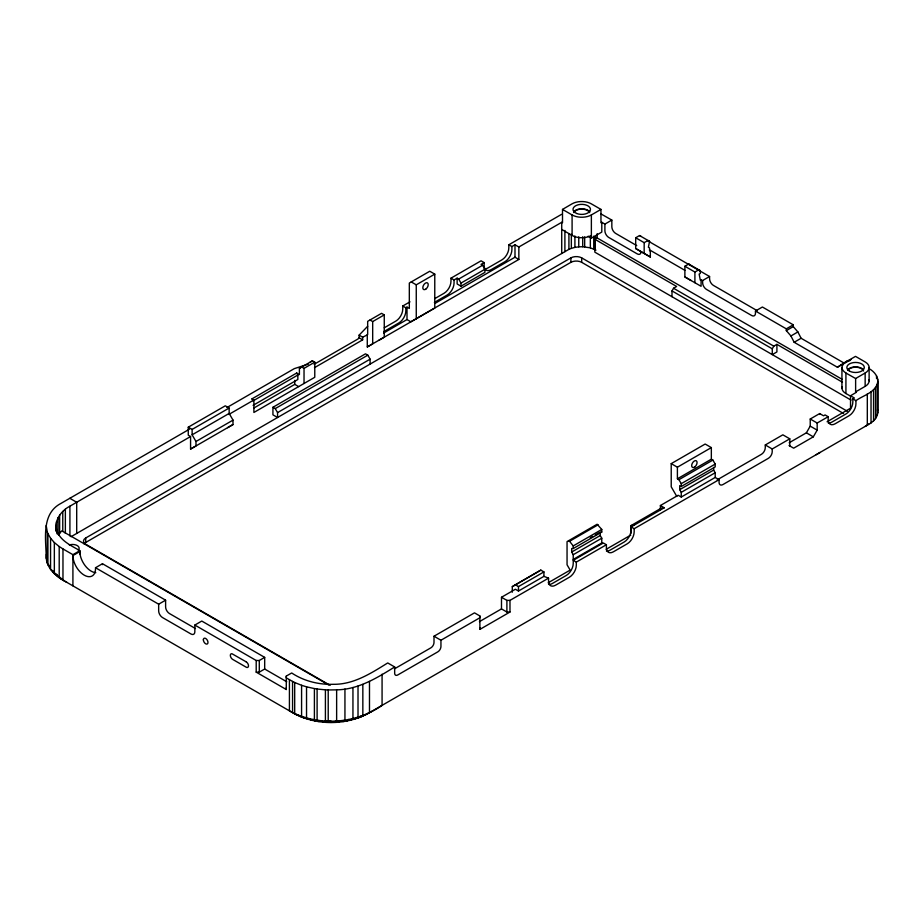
<?xml version="1.0" encoding="UTF-8"?>
<svg xmlns="http://www.w3.org/2000/svg" width="924" height="924" viewBox="0 0 924 924"><rect width="100%" height="100%" fill="white"/><g stroke="black" fill="none" stroke-linecap="round" stroke-linejoin="round"><path stroke-width="1.39" d="M66.817 582.316C57.427 577.396 47.424 569.692 46.269 558.362C46.073 539.824 40.714 513.848 61.042 503.361L189.547 429.129M47.297 563.19L47.297 532.016L46.2 525.56M47.921 564.772L47.921 533.598L47.297 532.016M47.921 533.598L50.554 538.218L50.554 569.392L53.569 571.321M54.343 573.735L54.343 542.561L50.554 538.218M56.017 531.184C54.262 520.639 60.776 510.903 69.912 506.19L190.575 436.532L188.265 435.204L188.265 427.188L225.294 405.809L229.152 408.038L229.152 413.432L233.01 420.12L232.998 424.566L190.575 449.064L190.575 436.532M56.537 531.369L56.537 521.54M56.93 533.714L56.017 525.56M58.062 534.465L58.062 517.613M59.205 577.708L59.205 546.534L54.343 542.561M58.582 535.019L59.633 533.333L59.633 515.084M62.774 531.312L62.774 511.48M869.022 368.595C873.758 371.217 878.123 375.918 877.8 381.681L877.8 412.855C877.095 418.641 872.21 422.672 867.313 425.167L367.648 713.686C345.287 725.49 316.724 725.49 294.363 713.686L62.971 580.122L62.971 548.948L59.205 546.534M65.361 533.333L65.361 509.239M69.912 535.943L69.912 506.19M72.915 585.851L72.915 554.677L79.857 550.669C71.287 545.622 60.58 541.014 56.93 530.907M76.704 533.448L76.704 502.275L69.808 498.29M79.857 554.238L79.857 550.669M190.575 449.064L195.98 445.946L195.98 441.487L192.123 434.811L192.123 429.417L229.152 408.038M312.451 360.822L299.399 368.364L299.399 374.601L296.696 373.03L251.963 398.879L253.892 399.988L253.892 412.474L314.772 377.281L314.772 362.162L312.451 360.822L310.141 362.162M256.202 672.141L256.202 660.498L194.837 625.063L201.778 621.055L264.691 657.38L264.68 669.022L259.286 672.141L256.202 672.141L286.278 689.512L286.278 676.091L291.684 672.972C303.927 681.127 318.722 684.765 333.356 684.303C353.638 684.615 371.171 673.215 387.722 662.947L394.663 666.955L394.663 673.192A4.366 2.518 -60 0 0 397.747 674.97L437.861 651.824A4.366 2.518 -60 0 0 440.944 646.477L440.944 640.24L434.003 636.232L434.003 642.469A4.366 2.518 -60 0 1 430.919 647.805L394.456 668.861M259.286 672.141L259.286 660.498L264.691 657.38M289.42 679.66L289.42 710.833C317.948 726.657 355.428 724.035 382.074 705.37L382.074 674.197M292.562 712.612L292.562 681.438L286.278 677.87L286.278 676.091M294.687 713.674L294.687 682.501L292.562 681.438M253.754 408.085L294.768 384.372L294.768 380.376M301.582 716.47L301.582 685.296L294.687 682.501M306.537 718.006L306.537 686.832L301.582 685.296M314.403 719.75L314.403 688.576L306.537 686.832M317.105 720.189L317.105 689.015L314.403 688.576M325.41 721.02L325.41 689.847L317.105 689.015M330.515 721.113L328.216 721.136L328.216 689.962L325.41 689.847M336.636 721.02L336.636 689.847C358.2 689.535 376.957 677.997 394.663 666.955M344.941 720.189L344.941 689.015M352.945 687.491L352.945 718.664L350.831 720.177M354.527 719.184L358.015 717.278L358.015 686.105M362.843 715.603L362.843 684.43M369.484 712.612L369.484 681.438M367.671 326.264L359.124 335.146L362.658 337.179L367.66 334.742L367.671 321.344L381.554 313.328L384.257 314.899L384.257 337.168L378.852 340.275M409.979 301.848L402.76 306.006L402.76 309.101A9.818 5.671 -60 0 1 395.818 321.125L384.245 327.801M367.278 334.511L367.278 346.95L434.765 308.085L434.777 274.139L429.764 271.24L409.32 283.044L409.32 308.466L406.999 307.126L405.844 307.784L405.844 310.88A9.818 5.671 -60 0 1 398.902 322.903L385.019 330.919A9.818 5.671 -60 0 1 383.668 331.554M416.262 318.78L416.262 284.823L434.777 274.139M641.071 251.651A5.452 3.153 60 0 1 637.214 253.881L608.754 237.445A5.452 3.153 60 0 1 604.897 230.769L604.897 224.093L601.79 222.291L600.958 222.776L600.958 209.413L591.325 203.846A13.641 7.877 0 0 0 572.095 203.811L562.508 209.413L562.508 222.776L561.723 222.314L518.849 246.997L514.991 244.779L511.908 246.558L511.908 249.642A9.818 5.671 -60 0 1 504.966 261.665L491.083 269.681A9.818 5.671 -60 0 1 484.141 265.673L484.141 262.589L481.058 260.811L450.97 278.17L450.97 281.266A9.818 5.671 -60 0 1 444.028 293.289L434.765 298.637M457.137 278.17L457.137 283.968L460.995 286.197L460.995 283.079L458.685 279.071L457.137 278.17L454.054 279.96L454.054 283.044A9.818 5.671 -60 0 1 447.112 295.068L434.384 302.414M713.663 467.371L713.663 470.073L715.199 472.742L715.199 477.442L719.057 479.672L634.176 528.713L634.176 531.797A9.818 5.671 -60 0 1 627.223 543.82L613.34 551.836A9.818 5.671 -60 0 1 606.398 547.828L606.398 544.744L576.322 562.104L576.322 565.199A9.818 5.671 -60 0 1 569.38 577.223L555.486 585.239A9.818 5.671 -60 0 1 548.544 581.231L548.544 578.147L509.979 600.381L509.979 612.023L479.891 629.394L479.891 615.973L474.497 612.855L434.003 636.232M509.979 612.023L506.895 612.023L501.489 608.904L501.501 597.262L515.384 589.246L518.468 591.037L543.913 576.357L543.924 571.91L540.84 570.108L512.289 586.636L512.289 592.215M506.895 612.023L506.895 600.381L501.501 597.262M561.573 214.345L508.824 244.779L508.824 247.863A9.818 5.671 -60 0 1 501.882 259.887L487.999 267.902A9.818 5.671 -60 0 1 484.141 268.78M71.044 536.705L564.899 251.663L564.899 230.446M564.899 251.663L568.918 249.353L568.918 233.795M568.918 249.353L571.344 248.36L571.344 234.222M606.398 544.744L603.314 542.966L574 559.886L573.226 559.447L573.226 554.7L571.69 552.032L571.69 548.544L573.226 548.544L601.767 532.062L601.767 529.452L597.135 524.243L567.047 541.603L567.059 564.783L570.143 570.108L548.151 582.79M574 559.886L573.238 560.325L573.238 563.421A9.818 5.671 -60 0 1 566.297 575.444L552.402 583.46A9.818 5.671 -60 0 1 548.544 584.338M571.344 248.36L574.913 247.389L574.913 235.99M574.913 247.389L578.759 246.835L578.759 236.856M595.945 250.138L590.344 247.828L582.709 246.72L582.709 236.74M584.673 246.835L584.673 236.856M590.344 247.828L590.344 236.428M588.138 236.232L591.372 238.103L591.372 214.946L600.958 209.413M593.739 248.995L593.739 236.174M597.17 233.668L597.147 237.907L594.837 239.247L594.837 252.16L851.016 400.069M595.044 249.653L595.044 236.74L842.111 379.302M602.54 543.439L601.767 542.966L601.767 538.218L600.23 535.55L600.23 532.062L601.767 532.062M600.75 213.791L611.838 220.085L611.838 226.761A5.452 3.153 60 0 0 615.696 233.437L636.728 245.588M631.08 533.252L631.08 525.571L661.168 508.2L664.252 507.784L660.394 505.52L678.181 495.264L681.265 497.043L715.199 477.442M664.252 507.784L631.08 526.923L631.08 530.018A9.818 5.671 -60 0 1 624.139 542.042L610.256 550.057A9.818 5.671 -60 0 1 606.398 550.935M639.547 235.551L649.56 241.349L648.394 247.251L649.549 247.921L649.549 250.774L650.323 250.335L650.323 256.999L635.689 248.533L635.7 237.768L639.547 235.551L641.083 236.44M650.323 256.999L644.167 253.43L644.178 242.677L635.7 237.768M660.394 509.678L660.394 505.52M672.002 296.719L672.002 290.921L673.538 288.253L676.634 286.475L594.837 239.247M694.906 282.732L694.906 272.037L684.88 266.251L684.88 276.946L691.06 280.515M694.906 272.037L698.763 269.82L700.311 270.709L700.311 273.458L699.145 274.116L700.311 280.134L702.633 280.515L709.574 276.507L709.574 278.736A5.452 3.153 60 0 0 713.432 285.412L757.334 310.764M701.085 279.683L701.085 286.301L684.88 276.946M719.057 479.672L719.057 482.34A5.452 3.153 -60 0 0 722.914 484.569L768.364 458.327A5.452 3.153 -60 0 0 772.221 451.651L772.221 448.983L789.789 438.831L782.847 434.823L765.28 444.964L765.28 447.643A5.452 3.153 -60 0 1 761.422 454.319L717.197 479.856M755.462 311.018L786.312 328.84L786.312 330.619L790.932 335.966L794.155 342.273L837.41 367.244L844.363 363.236L801.108 338.265L797.886 331.947L793.266 326.611L793.266 324.821L762.404 307.011L755.462 311.018L755.462 313.248A5.452 3.153 60 0 1 751.605 315.477L706.49 289.42A5.452 3.153 60 0 1 702.633 282.744L702.633 280.515M776.911 344.363L773.815 346.154L772.279 348.822L772.279 354.608L776.911 351.94L776.911 344.363L842.445 382.201M841.937 387.964L841.937 367.475M850.565 396.153L845.922 393.532L845.922 373.042L855.624 378.517L865.153 373.007A13.56 7.831 0 0 0 865.153 361.942L855.509 356.375L845.922 361.908M855.624 378.517L855.624 391.88L856.375 392.296L850.542 395.749L850.53 408.223L827.084 421.76M855.624 391.88L865.153 386.371L865.153 373.007M869.126 380.838L869.126 367.475M518.468 591.037L518.48 586.59L543.924 571.91M681.265 497.043L681.254 492.342L679.717 489.674L679.717 485.62L681.254 486.498L681.254 483.679L678.944 479.683L677.408 478.794L677.396 467.209L671.217 463.64L705.162 444.04L711.341 447.597L711.341 459.193L677.408 478.794M877.8 381.681C876.125 392.423 863.432 395.195 855.936 400.646L855.936 403.765A9.818 5.671 -60 0 1 848.994 415.788L835.111 423.804A9.818 5.671 -60 0 1 828.17 419.796L828.17 416.712L825.086 414.922L823.538 415.812L819.68 413.559L810.233 419.011L810.233 426.137L806.375 432.825L789.165 442.758M828.17 416.712L817.174 423.019L817.174 430.145L813.316 436.833L793.658 448.186L789.027 445.507M819.68 414.449L819.68 413.559M46.408 554.111L46.269 558.362M335.066 722.36L335.493 721.02L339.212 720.766M339.108 722.083L339.951 720.708M59.633 533.333L61.781 530.861L328.598 684.915M343.104 721.621L344.363 720.212M359.124 335.146L359.124 337.814L358.027 338.958L314.114 364.31M347.02 720.986L348.683 719.507M837.41 367.244L847.574 360.637L849.884 360.637M358.085 718.04L364.46 714.876M361.457 716.735L364.645 714.806M540.84 570.108L512.289 586.636M364.657 715.28L371.39 711.48M816.25 454.689L820.073 452.437M369.981 320.004L372.684 321.575L384.257 314.899M226.969 407.519L294.329 368.618L308.42 364.091M299.399 368.364L301.709 367.024L304.031 368.364L314.772 362.162M484.141 262.589L481.058 264.368L482.594 265.257L484.904 269.265L484.904 272.384L460.995 286.197M458.685 279.071L482.594 265.257M192.123 434.811L229.152 413.432M228.794 414.472L253.892 399.988M296.696 373.03L297.851 375.04L253.107 400.866L251.963 398.879M314.46 367.683L362.658 339.859L362.658 337.179M460.995 283.079L484.904 269.265M253.118 405.324L297.851 379.498L297.851 375.04M383.61 333.067L406.999 319.565L410.857 321.795L518.849 259.448L518.849 246.997M435.25 303.257L514.991 257.219L518.849 259.448M195.98 441.487L233.01 420.12M272.927 407.276L275.237 408.604L277.558 412.612L277.558 417.509L272.927 414.841L272.927 407.276L365.488 353.834L367.81 355.163L370.12 359.17L370.131 364.079M275.237 408.604L367.81 355.163M277.558 412.612L370.12 359.17M604.897 224.093L611.838 220.085M591.372 238.103L601.79 232.097L601.79 222.291M330.157 685.365L85.713 544.236A7.635 4.412 0 0 1 85.713 537.999L570.893 257.877A7.635 4.412 0 0 1 581.693 257.877L847.343 411.249M84.061 543.878A7.635 4.412 0 0 1 85.713 542.457L570.893 262.335A7.635 4.412 0 0 1 581.693 262.335L843.6 413.536M644.178 242.677L648.024 240.459L649.56 241.349M95.796 572.672A15.985 9.228 60 0 1 79.857 551.559L72.915 555.567A15.985 9.228 60 0 0 84.211 575.155A15.985 9.228 60 0 0 95.519 568.63L95.519 567.74L102.46 563.721L165.604 600.184L165.604 606.86A5.452 3.153 60 0 0 169.462 613.548L195.449 628.551M684.88 266.251L688.738 264.033L700.311 270.709M95.519 567.74L158.662 604.192L165.604 600.184M786.312 328.84L793.266 324.821M786.312 330.619L793.266 326.611M790.932 335.966L797.886 331.947M794.155 342.273L801.108 338.265M845.241 362.866L851.039 359.517M677.396 467.209L711.341 447.597M568.595 540.713L569.565 541.279L598.105 524.797M678.944 479.683L712.878 460.071L715.199 464.079L715.199 466.909L681.254 486.498M573.226 548.544L573.226 545.922L601.767 529.452M681.254 483.679L715.199 464.079M590.297 537.791L592.781 536.359M595.264 534.927L598.983 532.778M571.69 552.032L600.23 535.55M679.717 489.674L713.663 470.073M573.226 554.7L601.767 538.218M681.254 492.342L715.199 472.742M573.226 559.447L601.767 542.966M828.17 422.903A9.818 5.671 -60 0 0 832.027 422.025L845.91 414.01A9.818 5.671 -60 0 0 852.852 401.986L852.852 398.891L854.388 398.001L850.542 395.749M440.944 640.24L479.891 617.752L479.891 615.973M479.406 621.656L501.489 608.904M606.086 549.353L630.769 535.1M367.278 346.95L372.684 343.844L372.684 321.575M227.593 427.673L232.998 424.566M358.015 717.278L360.903 716.25M631.08 525.571L634.164 525.155M578.759 246.835L582.709 246.72M328.216 689.962L336.636 689.847M840.621 364.645L842.931 364.645M506.895 600.381L509.979 600.381M256.202 660.498L259.286 660.498M328.216 721.136L326.519 721.02L326.934 722.36M852.852 398.891L855.936 400.646M688.738 264.033L690.274 264.922M648.013 240.968L709.574 276.507M562.508 209.413L572.095 214.946A13.641 7.877 0 0 0 591.372 214.946M673.538 288.253L773.815 346.154M672.002 290.921L772.279 348.822M561.723 229.441L572.095 235.435A13.641 7.877 0 0 0 591.372 235.435M508.824 244.779L511.908 246.558M810.233 419.011L817.174 423.019M810.233 426.137L817.174 430.145M806.375 432.825L813.316 436.833M765.28 444.964L772.221 448.983M450.97 278.17L454.054 279.96M411.249 281.935L416.262 284.823M711.341 459.193L712.878 460.071M402.76 306.006L405.844 307.784M359.124 337.814L362.658 339.859M631.08 526.923L634.176 528.713M294.768 384.372L298.625 386.602M573.238 560.325L576.322 562.104M548.544 578.147L543.913 576.357M62.971 548.948L72.915 554.677M264.68 669.022L286.775 681.785M650.323 250.335L684.88 270.328M635.689 248.533L644.167 253.43M515.396 584.8L518.48 586.59M188.265 427.188L192.123 429.417M293.844 713.201L297.355 715.28M57.161 576.126L64.056 580.584M297.366 714.806L300.543 716.735M54.666 573.966L58.12 576.079M59.944 578.158L62.971 580.122M52.472 571.702L57.288 574.74M301.108 716.25L303.927 718.04M305.024 717.521L307.484 719.184M47.805 564.414L49.919 565.904M309.101 718.606L311.18 720.177M59.275 576.784L61.527 578.736M313.317 719.507L314.992 720.986M317.648 720.212L318.907 721.621M569.565 541.279L573.226 545.922M322.049 720.708L322.903 722.083M676.784 496.419L671.228 486.809L671.217 463.64M877.8 412.855L877.511 409.794M479.891 627.604L479.891 629.394M194.837 625.063L194.837 631.762A5.452 3.153 60 0 1 190.979 633.991L162.52 617.555A5.452 3.153 60 0 1 158.662 610.868L158.662 604.192M877.696 379.129L877.696 410.302M877.257 384.211L877.257 415.384M876.541 375.802L876.541 378.632M875.548 387.456L875.548 418.63M873.573 389.732L873.573 420.905M871.032 391.811L871.032 422.984M867.313 393.982L867.313 425.167M789.789 438.831L789.801 445.957M581.693 257.877L581.693 262.335M572.095 214.946L572.095 235.435M570.893 257.877L570.893 262.335M561.723 222.314L561.723 253.488M514.991 244.779L514.991 257.219M406.999 307.126L406.999 319.565M331 721.124L331 722.452M304.031 368.364L304.031 383.483M286.278 687.733L286.278 689.512M102.46 563.721L102.46 564.622M85.713 537.999L85.713 542.457M868.606 423.954A24.544 14.172 0 0 1 865.176 426.438M845.98 373.007A13.56 7.831 0 0 1 845.98 361.942M845.922 393.532A13.641 7.877 0 0 1 842.099 386.729M868.964 379.614A13.56 7.831 0 0 1 865.153 386.371M573.827 212.612A8.177 4.724 0 0 1 581.739 209.113A8.177 4.724 0 0 1 589.639 212.612M847.805 370.432A8.177 4.724 0 0 1 856.051 367.209A8.177 4.724 0 0 1 863.582 370.974M573.561 212.07A8.732 5.036 0 0 1 581.439 208.801A8.732 5.036 0 0 1 589.674 211.746M848.013 369.415A8.732 5.036 0 0 1 863.131 369.415M69.323 544.964A6.549 3.777 0 0 1 77.223 545.564A6.549 3.777 0 0 1 78.263 550.127M246.177 661.838L232.074 653.788A3.269 1.894 60 0 0 230.376 655.74A3.269 1.894 60 0 0 232.675 659.389L246.177 667.186A3.269 1.894 60 0 0 248.487 665.846A3.269 1.894 60 0 0 246.177 661.838M203.361 639.789A3.269 1.894 60 0 0 206.837 644.109A3.269 1.894 60 0 0 206.837 639.489A3.269 1.894 60 0 0 203.361 639.789M695.067 466.689A3.823 2.206 -60 0 0 696.28 460.776A3.823 2.206 -60 0 0 691.764 464.784A3.823 2.206 -60 0 0 695.067 466.689M426.218 288.796A3.823 2.206 -60 0 0 427.419 282.883A3.823 2.206 -60 0 0 422.903 286.89A3.823 2.206 -60 0 0 426.218 288.796M576.668 213.479A8.732 5.036 0 0 0 590.424 209.863A8.732 5.036 0 0 0 578.124 204.793A8.732 5.036 0 0 0 576.668 213.479M849.399 371.032A8.732 5.036 0 0 0 863.998 368.78A8.732 5.036 0 0 0 853.314 362.612A8.732 5.036 0 0 0 849.399 371.032"/></g></svg>
